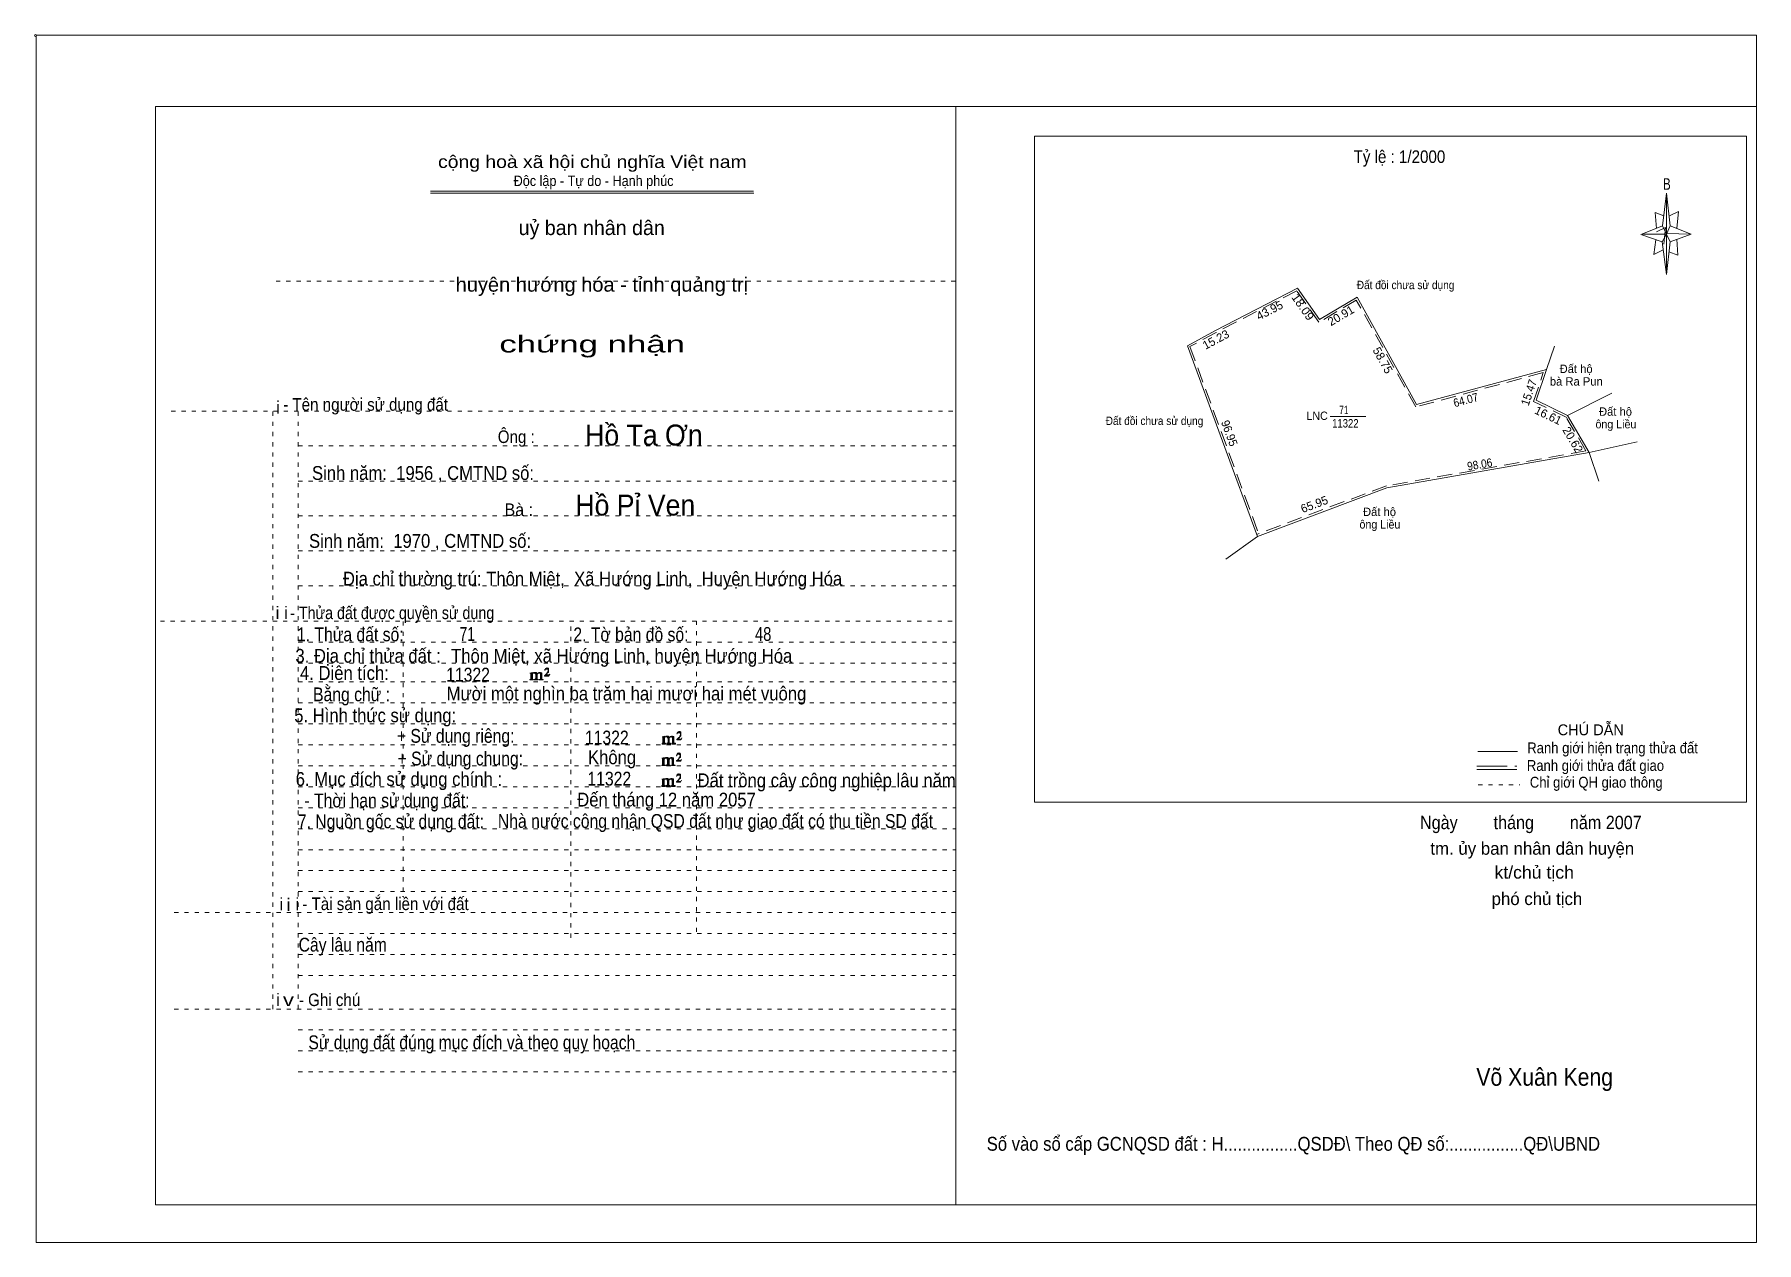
# Model space of a CAD drawing. Header units: centimetres. Extents: x -1.6 to 39.5, y -3.3 to 25.5.
import ezdxf
from ezdxf.enums import TextEntityAlignment as Align

# ---------------------------------------------------------------- set-up
doc = ezdxf.new("R2010")
doc.units = ezdxf.units.CM
doc.header["$LTSCALE"] = 0.12
for name, pattern in [('DOTTED', [1.5, 0.3, -1.2]), ('LONG_DASHED', [7.5, 6, -1.5]), ('MEDIUM_DASHED', [4.5, 3, -1.5])]:
    doc.linetypes.add(name, pattern=pattern)
for name, color, linetype, lineweight in [('1', 7, 'DOTTED', 13), ('10', 7, 'Continuous', 13), ('13', 7, 'Continuous', 13), ('4', 7, 'Continuous', 13), ('5', 7, 'Continuous', 13), ('50', 7, 'Continuous', 13)]:
    doc.layers.add(name, color=color, linetype=linetype, lineweight=lineweight)
doc.layers.add('30', color=7, linetype='Continuous')
doc.layers.add('33', color=7, linetype='Continuous')

msp = doc.modelspace()

# ---------------------------------------------------------------- hatches: boundary and pattern name
at = {"layer": '50'}
for points in [[(10.27, 10.13), (10.27, 10.12), (10.27, 10.11), (10.25, 10.11), (10.24, 10.11), (10.24, 10.1), (10.33, 10.1), (10.33, 10.11), (10.32, 10.11), (10.31, 10.11), (10.31, 10.12), (10.31, 10.13), (10.31, 10.24), (10.31, 10.25), (10.32, 10.26), (10.34, 10.26), (10.35, 10.26), (10.36, 10.26), (10.37, 10.25), (10.39, 10.22), (10.39, 10.13), (10.37, 10.12), (10.37, 10.11), (10.36, 10.11), (10.35, 10.11), (10.35, 10.1), (10.44, 10.1), (10.44, 10.11), (10.43, 10.11), (10.42, 10.11), (10.42, 10.12), (10.42, 10.13), (10.42, 10.24), (10.44, 10.26), (10.45, 10.26), (10.46, 10.26), (10.49, 10.26), (10.49, 10.25), (10.5, 10.24), (10.5, 10.22), (10.5, 10.13), (10.5, 10.12), (10.49, 10.11), (10.49, 10.11), (10.47, 10.11), (10.47, 10.1), (10.56, 10.1), (10.56, 10.11), (10.55, 10.11), (10.54, 10.11), (10.53, 10.12), (10.53, 10.13), (10.53, 10.2), (10.53, 10.25), (10.53, 10.26), (10.52, 10.27), (10.5, 10.28), (10.47, 10.28), (10.46, 10.28), (10.44, 10.27), (10.41, 10.25), (10.41, 10.26), (10.4, 10.28), (10.39, 10.28), (10.37, 10.28), (10.35, 10.28), (10.34, 10.28), (10.32, 10.26), (10.31, 10.26), (10.31, 10.25), (10.31, 10.25), (10.31, 10.26), (10.31, 10.28), (10.24, 10.26), (10.24, 10.26), (10.25, 10.26), (10.27, 10.25), (10.27, 10.24), (10.27, 10.23)], [(10.69, 10.19), (10.72, 10.24), (10.72, 10.24), (10.71, 10.22), (10.69, 10.22), (10.68, 10.22), (10.63, 10.22), (10.66, 10.26), (10.67, 10.27), (10.69, 10.28), (10.69, 10.3), (10.69, 10.32), (10.69, 10.34), (10.69, 10.35), (10.69, 10.37), (10.68, 10.38), (10.67, 10.38), (10.66, 10.39), (10.65, 10.39), (10.63, 10.38), (10.63, 10.38), (10.62, 10.37), (10.61, 10.35), (10.59, 10.33), (10.61, 10.33), (10.61, 10.35), (10.62, 10.35), (10.63, 10.36), (10.65, 10.36), (10.66, 10.36), (10.67, 10.35), (10.68, 10.35), (10.68, 10.32), (10.68, 10.3), (10.66, 10.28), (10.66, 10.26), (10.65, 10.25), (10.59, 10.2), (10.59, 10.19)], [(13.42, 8.61), (13.42, 8.6), (13.42, 8.59), (13.41, 8.59), (13.4, 8.59), (13.4, 8.57), (13.48, 8.57), (13.48, 8.59), (13.47, 8.59), (13.46, 8.59), (13.46, 8.6), (13.46, 8.61), (13.46, 8.72), (13.46, 8.73), (13.47, 8.74), (13.5, 8.74), (13.51, 8.74), (13.52, 8.74), (13.53, 8.73), (13.54, 8.69), (13.54, 8.61), (13.53, 8.6), (13.53, 8.59), (13.52, 8.59), (13.51, 8.59), (13.51, 8.57), (13.6, 8.57), (13.6, 8.59), (13.58, 8.59), (13.57, 8.59), (13.57, 8.6), (13.57, 8.61), (13.57, 8.72), (13.6, 8.74), (13.61, 8.74), (13.62, 8.74), (13.64, 8.74), (13.64, 8.73), (13.65, 8.72), (13.65, 8.69), (13.65, 8.61), (13.65, 8.6), (13.64, 8.59), (13.64, 8.59), (13.63, 8.59), (13.63, 8.57), (13.72, 8.57), (13.72, 8.59), (13.7, 8.59), (13.69, 8.59), (13.68, 8.6), (13.68, 8.61), (13.68, 8.68), (13.68, 8.73), (13.68, 8.74), (13.67, 8.75), (13.65, 8.76), (13.63, 8.76), (13.62, 8.76), (13.6, 8.75), (13.56, 8.73), (13.56, 8.74), (13.55, 8.76), (13.54, 8.76), (13.53, 8.76), (13.51, 8.76), (13.5, 8.76), (13.47, 8.74), (13.46, 8.74), (13.46, 8.73), (13.46, 8.73), (13.46, 8.74), (13.46, 8.76), (13.4, 8.74), (13.4, 8.74), (13.41, 8.74), (13.42, 8.73), (13.42, 8.72), (13.42, 8.71)], [(13.85, 8.67), (13.87, 8.72), (13.87, 8.72), (13.86, 8.69), (13.85, 8.69), (13.84, 8.69), (13.78, 8.69), (13.82, 8.74), (13.83, 8.75), (13.85, 8.76), (13.85, 8.78), (13.85, 8.79), (13.85, 8.82), (13.85, 8.83), (13.85, 8.85), (13.84, 8.86), (13.83, 8.86), (13.82, 8.87), (13.8, 8.87), (13.78, 8.86), (13.78, 8.86), (13.77, 8.85), (13.76, 8.83), (13.75, 8.81), (13.76, 8.81), (13.76, 8.83), (13.77, 8.83), (13.78, 8.84), (13.8, 8.84), (13.82, 8.84), (13.83, 8.83), (13.84, 8.83), (13.84, 8.79), (13.84, 8.78), (13.82, 8.76), (13.82, 8.74), (13.8, 8.73), (13.75, 8.68), (13.75, 8.67)], [(13.41, 8.09), (13.41, 8.08), (13.41, 8.07), (13.4, 8.07), (13.39, 8.07), (13.39, 8.06), (13.48, 8.06), (13.48, 8.07), (13.47, 8.07), (13.45, 8.07), (13.45, 8.08), (13.45, 8.09), (13.45, 8.2), (13.45, 8.21), (13.47, 8.23), (13.49, 8.23), (13.5, 8.23), (13.51, 8.23), (13.52, 8.21), (13.53, 8.18), (13.53, 8.09), (13.52, 8.08), (13.52, 8.07), (13.51, 8.07), (13.5, 8.07), (13.5, 8.06), (13.59, 8.06), (13.59, 8.07), (13.58, 8.07), (13.57, 8.07), (13.57, 8.08), (13.57, 8.09), (13.57, 8.2), (13.59, 8.23), (13.6, 8.23), (13.61, 8.23), (13.63, 8.23), (13.63, 8.21), (13.64, 8.2), (13.64, 8.18), (13.64, 8.09), (13.64, 8.08), (13.63, 8.07), (13.63, 8.07), (13.62, 8.07), (13.62, 8.06), (13.71, 8.06), (13.71, 8.07), (13.7, 8.07), (13.69, 8.07), (13.67, 8.08), (13.67, 8.09), (13.67, 8.17), (13.67, 8.21), (13.67, 8.23), (13.66, 8.24), (13.64, 8.25), (13.62, 8.25), (13.61, 8.25), (13.59, 8.24), (13.55, 8.21), (13.55, 8.23), (13.54, 8.25), (13.53, 8.25), (13.52, 8.25), (13.5, 8.25), (13.49, 8.25), (13.47, 8.23), (13.45, 8.23), (13.45, 8.21), (13.45, 8.21), (13.45, 8.23), (13.45, 8.25), (13.39, 8.23), (13.39, 8.23), (13.4, 8.23), (13.41, 8.21), (13.41, 8.2), (13.41, 8.19)], [(13.84, 8.16), (13.86, 8.2), (13.86, 8.2), (13.85, 8.18), (13.84, 8.18), (13.83, 8.18), (13.77, 8.18), (13.81, 8.23), (13.82, 8.24), (13.84, 8.25), (13.84, 8.27), (13.84, 8.28), (13.84, 8.3), (13.84, 8.31), (13.84, 8.34), (13.83, 8.35), (13.82, 8.35), (13.81, 8.36), (13.8, 8.36), (13.77, 8.35), (13.77, 8.35), (13.76, 8.34), (13.75, 8.31), (13.74, 8.29), (13.75, 8.29), (13.75, 8.31), (13.76, 8.31), (13.77, 8.33), (13.8, 8.33), (13.81, 8.33), (13.82, 8.31), (13.83, 8.31), (13.83, 8.28), (13.83, 8.27), (13.81, 8.25), (13.81, 8.23), (13.8, 8.21), (13.74, 8.17), (13.74, 8.16)], [(13.84, 7.66), (13.86, 7.71), (13.86, 7.71), (13.85, 7.68), (13.84, 7.68), (13.83, 7.68), (13.77, 7.68), (13.81, 7.73), (13.82, 7.74), (13.84, 7.75), (13.84, 7.77), (13.84, 7.78), (13.84, 7.81), (13.84, 7.82), (13.84, 7.84), (13.83, 7.85), (13.82, 7.85), (13.81, 7.86), (13.79, 7.86), (13.77, 7.85), (13.77, 7.85), (13.76, 7.84), (13.75, 7.82), (13.74, 7.8), (13.75, 7.8), (13.75, 7.82), (13.76, 7.82), (13.77, 7.83), (13.79, 7.83), (13.81, 7.83), (13.82, 7.82), (13.83, 7.82), (13.83, 7.78), (13.83, 7.77), (13.81, 7.75), (13.81, 7.73), (13.79, 7.72), (13.74, 7.67), (13.74, 7.66)], [(13.41, 7.6), (13.41, 7.59), (13.41, 7.58), (13.4, 7.58), (13.39, 7.58), (13.39, 7.56), (13.47, 7.56), (13.47, 7.58), (13.46, 7.58), (13.45, 7.58), (13.45, 7.59), (13.45, 7.6), (13.45, 7.71), (13.45, 7.72), (13.46, 7.73), (13.49, 7.73), (13.5, 7.73), (13.51, 7.73), (13.52, 7.72), (13.53, 7.68), (13.53, 7.6), (13.52, 7.59), (13.52, 7.58), (13.51, 7.58), (13.5, 7.58), (13.5, 7.56), (13.59, 7.56), (13.59, 7.58), (13.57, 7.58), (13.56, 7.58), (13.56, 7.59), (13.56, 7.6), (13.56, 7.71), (13.59, 7.73), (13.6, 7.73), (13.61, 7.73), (13.63, 7.73), (13.63, 7.72), (13.64, 7.71), (13.64, 7.68), (13.64, 7.6), (13.64, 7.59), (13.63, 7.58), (13.63, 7.58), (13.62, 7.58), (13.62, 7.56), (13.71, 7.56), (13.71, 7.58), (13.69, 7.58), (13.68, 7.58), (13.67, 7.59), (13.67, 7.6), (13.67, 7.67), (13.67, 7.72), (13.67, 7.73), (13.66, 7.74), (13.64, 7.75), (13.62, 7.75), (13.61, 7.75), (13.59, 7.74), (13.55, 7.72), (13.55, 7.73), (13.54, 7.75), (13.53, 7.75), (13.52, 7.75), (13.5, 7.75), (13.49, 7.75), (13.46, 7.73), (13.45, 7.73), (13.45, 7.72), (13.45, 7.72), (13.45, 7.73), (13.45, 7.75), (13.39, 7.73), (13.39, 7.73), (13.4, 7.73), (13.41, 7.72), (13.41, 7.71), (13.41, 7.7)]]:
    msp.add_hatch(color=256, dxfattribs=at).paths.add_polyline_path(points)

# ---------------------------------------------------------------- linework, layer by layer
at = {"layer": '1', "linetype": 'Continuous'}
for p, q in [((1.31, -2.42), (1.31, 23.78)), ((1.31, 23.78), (39.51, 23.78)), ((20.41, -2.42), (20.41, 23.78)), ((39.51, -2.42), (39.51, 23.78)), ((7.87, 21.76), (15.58, 21.76)), ((7.87, 21.71), (15.59, 21.71)), ((37.26, 20.55), (36.75, 20.72)), ((1.31, -2.42), (39.51, -2.42))]:
    msp.add_line(p, q, dxfattribs=at)
at = {"layer": '1'}
for p, q in [((4.19, 19.61), (20.41, 19.61)), ((1.69, 16.51), (20.41, 16.51)), ((4.11, 2.25), (4.11, 16.51)), ((4.72, 2.25), (4.72, 16.51)), ((4.72, 15.68), (20.41, 15.68)), ((4.72, 14.84), (20.41, 14.84)), ((4.72, 14.01), (20.41, 14.01)), ((4.72, 13.18), (20.41, 13.18)), ((4.72, 12.34), (20.41, 12.34)), ((1.43, 11.5), (20.41, 11.5)), ((7.22, 5.05), (7.22, 11.5)), ((11.22, 3.95), (11.22, 11.5)), ((14.22, 4.09), (14.22, 11.5)), ((4.72, 11), (20.41, 11)), ((4.72, 10.5), (20.41, 10.5)), ((4.72, 10.05), (20.41, 10.05)), ((4.72, 9.55), (20.41, 9.55)), ((4.72, 9.05), (20.41, 9.05)), ((4.72, 8.55), (20.41, 8.55)), ((4.72, 8.05), (20.41, 8.05)), ((4.72, 7.55), (20.41, 7.55)), ((4.72, 7.05), (20.41, 7.05)), ((4.72, 6.55), (20.41, 6.55)), ((4.72, 6.05), (20.41, 6.05)), ((4.72, 5.55), (20.41, 5.55)), ((4.72, 5.05), (20.41, 5.05)), ((1.76, 4.55), (20.41, 4.55)), ((4.72, 4.05), (20.41, 4.05)), ((4.72, 3.55), (20.41, 3.55)), ((4.72, 3.05), (20.41, 3.05)), ((1.76, 2.25), (20.41, 2.25)), ((4.72, 1.75), (20.41, 1.75)), ((4.72, 1.25), (20.41, 1.25)), ((4.72, 0.75), (20.41, 0.75))]:
    msp.add_line(p, q, dxfattribs=at)
at = {"layer": '1', "linetype": 'Continuous'}
msp.add_lwpolyline([(-1.53, -3.32), (39.51, -3.32), (39.51, 25.48), (-1.53, 25.48)], close=True, dxfattribs=at)
msp.add_lwpolyline([(37.27, 20.35), (37.06, 20.25), (37.11, 20.6)], dxfattribs=at)
at = {"layer": '10'}
for p, q in [((34.69, 18.06), (34.5, 17.5)), ((36.06, 16.94), (35, 16.41)), ((35.52, 15.52), (35, 16.41)), ((35.52, 15.52), (36.66, 15.78)), ((35.52, 15.52), (35.75, 14.84)), ((26.85, 12.98), (27.6, 13.52))]:
    msp.add_line(p, q, dxfattribs=at)
at = {"layer": '10', "linetype": 'MEDIUM_DASHED'}
msp.add_line((35.44, 15.56), (34.96, 16.38), dxfattribs=at)
at = {"layer": '10'}
for points in [[(34.5, 17.5), (31.4, 16.67), (29.98, 19.23), (29.08, 18.7), (28.56, 19.44), (26.6, 18.43), (25.93, 18.07), (27.6, 13.52)], [(35, 16.41), (34.25, 16.77), (34.5, 17.5)], [(35.52, 15.52), (30.69, 14.68), (27.6, 13.52)]]:
    msp.add_lwpolyline(points, dxfattribs=at)
at = {"layer": '10', "linetype": 'MEDIUM_DASHED'}
for points in [[(34.42, 17.43), (31.38, 16.61), (29.96, 19.16), (29.07, 18.63), (28.54, 19.38), (26.62, 18.39), (25.99, 18.05), (27.65, 13.54)], [(34.98, 16.36), (34.19, 16.74), (34.42, 17.43)], [(35.44, 15.56), (30.68, 14.73), (27.58, 13.57)]]:
    msp.add_lwpolyline(points, dxfattribs=at)
at = {"layer": '13'}
msp.add_line((29.34, 16.38), (30.19, 16.38), dxfattribs=at)
at = {"layer": '4'}
for p, q in [((32.86, 8.39), (33.81, 8.39)), ((32.84, 7.96), (33.79, 7.96))]:
    msp.add_line(p, q, dxfattribs=at)
at = {"layer": '4', "linetype": 'LONG_DASHED'}
msp.add_line((32.84, 8.04), (33.79, 8.04), dxfattribs=at)
at = {"layer": '4', "linetype": 'DOTTED'}
msp.add_line((32.87, 7.6), (33.86, 7.6), dxfattribs=at)
at = {"layer": '4'}
msp.add_lwpolyline([(22.28, 23.07), (39.27, 23.07), (39.27, 7.18), (22.28, 7.18)], close=True, dxfattribs=at)
msp.add_circle((-1.55, 25.47), 0.025, dxfattribs=at)
at = {"layer": '5'}
for p, q in [((37.27, 20.93), (37.36, 21.71)), ((37.45, 20.55), (37.36, 19.77)), ((37.45, 20.93), (37.95, 20.73)), ((37.61, 20.61), (37.63, 20.23)), ((37.63, 20.23), (37.42, 20.31))]:
    msp.add_line(p, q, dxfattribs=at)
for points in [[(37.36, 21.71), (37.45, 20.93), (37.36, 20.73)], [(37.36, 20.73), (36.77, 20.73), (37.27, 20.93), (37.45, 20.55), (37.95, 20.73), (37.36, 20.75)], [(37.36, 20.73), (37.36, 19.77), (37.26, 20.55)]]:
    msp.add_lwpolyline(points, close=True, dxfattribs=at)
for points in [[(37.3, 21.17), (37.09, 21.25), (37.12, 20.87)], [(37.43, 21.17), (37.65, 21.27), (37.61, 20.87)], [(37.36, 20.73), (37.27, 20.93), (36.77, 20.73)], [(37.12, 20.79), (37.34, 20.89), (37.3, 20.49)], [(37.36, 20.73), (37.45, 20.55), (37.95, 20.73)]]:
    msp.add_lwpolyline(points, dxfattribs=at)
at = {"layer": '50'}
for points in [[(10.27, 10.13), (10.27, 10.12), (10.27, 10.11), (10.25, 10.11), (10.24, 10.11), (10.24, 10.1), (10.33, 10.1), (10.33, 10.11), (10.32, 10.11), (10.31, 10.11), (10.31, 10.12), (10.31, 10.13), (10.31, 10.24), (10.31, 10.25), (10.32, 10.26), (10.34, 10.26), (10.35, 10.26), (10.36, 10.26), (10.37, 10.25), (10.39, 10.22), (10.39, 10.13), (10.37, 10.12), (10.37, 10.11), (10.36, 10.11), (10.35, 10.11), (10.35, 10.1), (10.44, 10.1), (10.44, 10.11), (10.43, 10.11), (10.42, 10.11), (10.42, 10.12), (10.42, 10.13), (10.42, 10.24), (10.44, 10.26), (10.45, 10.26), (10.46, 10.26), (10.49, 10.26), (10.49, 10.25), (10.5, 10.24), (10.5, 10.22), (10.5, 10.13), (10.5, 10.12), (10.49, 10.11), (10.49, 10.11), (10.47, 10.11), (10.47, 10.1), (10.56, 10.1), (10.56, 10.11), (10.55, 10.11), (10.54, 10.11), (10.53, 10.12), (10.53, 10.13), (10.53, 10.2), (10.53, 10.25), (10.53, 10.26), (10.52, 10.27), (10.5, 10.28), (10.47, 10.28), (10.46, 10.28), (10.44, 10.27), (10.41, 10.25), (10.41, 10.26), (10.4, 10.28), (10.39, 10.28), (10.37, 10.28), (10.35, 10.28), (10.34, 10.28), (10.32, 10.26), (10.31, 10.26), (10.31, 10.25), (10.31, 10.25), (10.31, 10.26), (10.31, 10.28), (10.24, 10.26), (10.24, 10.26), (10.25, 10.26), (10.27, 10.25), (10.27, 10.24), (10.27, 10.23)], [(10.69, 10.19), (10.72, 10.24), (10.72, 10.24), (10.71, 10.22), (10.69, 10.22), (10.68, 10.22), (10.63, 10.22), (10.66, 10.26), (10.67, 10.27), (10.69, 10.28), (10.69, 10.3), (10.69, 10.32), (10.69, 10.34), (10.69, 10.35), (10.69, 10.37), (10.68, 10.38), (10.67, 10.38), (10.66, 10.39), (10.65, 10.39), (10.63, 10.38), (10.63, 10.38), (10.62, 10.37), (10.61, 10.35), (10.59, 10.33), (10.61, 10.33), (10.61, 10.35), (10.62, 10.35), (10.63, 10.36), (10.65, 10.36), (10.66, 10.36), (10.67, 10.35), (10.68, 10.35), (10.68, 10.32), (10.68, 10.3), (10.66, 10.28), (10.66, 10.26), (10.65, 10.25), (10.59, 10.2), (10.59, 10.19)], [(13.42, 8.61), (13.42, 8.6), (13.42, 8.59), (13.41, 8.59), (13.4, 8.59), (13.4, 8.57), (13.48, 8.57), (13.48, 8.59), (13.47, 8.59), (13.46, 8.59), (13.46, 8.6), (13.46, 8.61), (13.46, 8.72), (13.46, 8.73), (13.47, 8.74), (13.5, 8.74), (13.51, 8.74), (13.52, 8.74), (13.53, 8.73), (13.54, 8.69), (13.54, 8.61), (13.53, 8.6), (13.53, 8.59), (13.52, 8.59), (13.51, 8.59), (13.51, 8.57), (13.6, 8.57), (13.6, 8.59), (13.58, 8.59), (13.57, 8.59), (13.57, 8.6), (13.57, 8.61), (13.57, 8.72), (13.6, 8.74), (13.61, 8.74), (13.62, 8.74), (13.64, 8.74), (13.64, 8.73), (13.65, 8.72), (13.65, 8.69), (13.65, 8.61), (13.65, 8.6), (13.64, 8.59), (13.64, 8.59), (13.63, 8.59), (13.63, 8.57), (13.72, 8.57), (13.72, 8.59), (13.7, 8.59), (13.69, 8.59), (13.68, 8.6), (13.68, 8.61), (13.68, 8.68), (13.68, 8.73), (13.68, 8.74), (13.67, 8.75), (13.65, 8.76), (13.63, 8.76), (13.62, 8.76), (13.6, 8.75), (13.56, 8.73), (13.56, 8.74), (13.55, 8.76), (13.54, 8.76), (13.53, 8.76), (13.51, 8.76), (13.5, 8.76), (13.47, 8.74), (13.46, 8.74), (13.46, 8.73), (13.46, 8.73), (13.46, 8.74), (13.46, 8.76), (13.4, 8.74), (13.4, 8.74), (13.41, 8.74), (13.42, 8.73), (13.42, 8.72), (13.42, 8.71)], [(13.85, 8.67), (13.87, 8.72), (13.87, 8.72), (13.86, 8.69), (13.85, 8.69), (13.84, 8.69), (13.78, 8.69), (13.82, 8.74), (13.83, 8.75), (13.85, 8.76), (13.85, 8.78), (13.85, 8.79), (13.85, 8.82), (13.85, 8.83), (13.85, 8.85), (13.84, 8.86), (13.83, 8.86), (13.82, 8.87), (13.8, 8.87), (13.78, 8.86), (13.78, 8.86), (13.77, 8.85), (13.76, 8.83), (13.75, 8.81), (13.76, 8.81), (13.76, 8.83), (13.77, 8.83), (13.78, 8.84), (13.8, 8.84), (13.82, 8.84), (13.83, 8.83), (13.84, 8.83), (13.84, 8.79), (13.84, 8.78), (13.82, 8.76), (13.82, 8.74), (13.8, 8.73), (13.75, 8.68), (13.75, 8.67)], [(13.41, 8.09), (13.41, 8.08), (13.41, 8.07), (13.4, 8.07), (13.39, 8.07), (13.39, 8.06), (13.48, 8.06), (13.48, 8.07), (13.47, 8.07), (13.45, 8.07), (13.45, 8.08), (13.45, 8.09), (13.45, 8.2), (13.45, 8.21), (13.47, 8.23), (13.49, 8.23), (13.5, 8.23), (13.51, 8.23), (13.52, 8.21), (13.53, 8.18), (13.53, 8.09), (13.52, 8.08), (13.52, 8.07), (13.51, 8.07), (13.5, 8.07), (13.5, 8.06), (13.59, 8.06), (13.59, 8.07), (13.58, 8.07), (13.57, 8.07), (13.57, 8.08), (13.57, 8.09), (13.57, 8.2), (13.59, 8.23), (13.6, 8.23), (13.61, 8.23), (13.63, 8.23), (13.63, 8.21), (13.64, 8.2), (13.64, 8.18), (13.64, 8.09), (13.64, 8.08), (13.63, 8.07), (13.63, 8.07), (13.62, 8.07), (13.62, 8.06), (13.71, 8.06), (13.71, 8.07), (13.7, 8.07), (13.69, 8.07), (13.67, 8.08), (13.67, 8.09), (13.67, 8.17), (13.67, 8.21), (13.67, 8.23), (13.66, 8.24), (13.64, 8.25), (13.62, 8.25), (13.61, 8.25), (13.59, 8.24), (13.55, 8.21), (13.55, 8.23), (13.54, 8.25), (13.53, 8.25), (13.52, 8.25), (13.5, 8.25), (13.49, 8.25), (13.47, 8.23), (13.45, 8.23), (13.45, 8.21), (13.45, 8.21), (13.45, 8.23), (13.45, 8.25), (13.39, 8.23), (13.39, 8.23), (13.4, 8.23), (13.41, 8.21), (13.41, 8.2), (13.41, 8.19)], [(13.84, 8.16), (13.86, 8.2), (13.86, 8.2), (13.85, 8.18), (13.84, 8.18), (13.83, 8.18), (13.77, 8.18), (13.81, 8.23), (13.82, 8.24), (13.84, 8.25), (13.84, 8.27), (13.84, 8.28), (13.84, 8.3), (13.84, 8.31), (13.84, 8.34), (13.83, 8.35), (13.82, 8.35), (13.81, 8.36), (13.8, 8.36), (13.77, 8.35), (13.77, 8.35), (13.76, 8.34), (13.75, 8.31), (13.74, 8.29), (13.75, 8.29), (13.75, 8.31), (13.76, 8.31), (13.77, 8.33), (13.8, 8.33), (13.81, 8.33), (13.82, 8.31), (13.83, 8.31), (13.83, 8.28), (13.83, 8.27), (13.81, 8.25), (13.81, 8.23), (13.8, 8.21), (13.74, 8.17), (13.74, 8.16)], [(13.84, 7.66), (13.86, 7.71), (13.86, 7.71), (13.85, 7.68), (13.84, 7.68), (13.83, 7.68), (13.77, 7.68), (13.81, 7.73), (13.82, 7.74), (13.84, 7.75), (13.84, 7.77), (13.84, 7.78), (13.84, 7.81), (13.84, 7.82), (13.84, 7.84), (13.83, 7.85), (13.82, 7.85), (13.81, 7.86), (13.79, 7.86), (13.77, 7.85), (13.77, 7.85), (13.76, 7.84), (13.75, 7.82), (13.74, 7.8), (13.75, 7.8), (13.75, 7.82), (13.76, 7.82), (13.77, 7.83), (13.79, 7.83), (13.81, 7.83), (13.82, 7.82), (13.83, 7.82), (13.83, 7.78), (13.83, 7.77), (13.81, 7.75), (13.81, 7.73), (13.79, 7.72), (13.74, 7.67), (13.74, 7.66)], [(13.41, 7.6), (13.41, 7.59), (13.41, 7.58), (13.4, 7.58), (13.39, 7.58), (13.39, 7.56), (13.47, 7.56), (13.47, 7.58), (13.46, 7.58), (13.45, 7.58), (13.45, 7.59), (13.45, 7.6), (13.45, 7.71), (13.45, 7.72), (13.46, 7.73), (13.49, 7.73), (13.5, 7.73), (13.51, 7.73), (13.52, 7.72), (13.53, 7.68), (13.53, 7.6), (13.52, 7.59), (13.52, 7.58), (13.51, 7.58), (13.5, 7.58), (13.5, 7.56), (13.59, 7.56), (13.59, 7.58), (13.57, 7.58), (13.56, 7.58), (13.56, 7.59), (13.56, 7.6), (13.56, 7.71), (13.59, 7.73), (13.6, 7.73), (13.61, 7.73), (13.63, 7.73), (13.63, 7.72), (13.64, 7.71), (13.64, 7.68), (13.64, 7.6), (13.64, 7.59), (13.63, 7.58), (13.63, 7.58), (13.62, 7.58), (13.62, 7.56), (13.71, 7.56), (13.71, 7.58), (13.69, 7.58), (13.68, 7.58), (13.67, 7.59), (13.67, 7.6), (13.67, 7.67), (13.67, 7.72), (13.67, 7.73), (13.66, 7.74), (13.64, 7.75), (13.62, 7.75), (13.61, 7.75), (13.59, 7.74), (13.55, 7.72), (13.55, 7.73), (13.54, 7.75), (13.53, 7.75), (13.52, 7.75), (13.5, 7.75), (13.49, 7.75), (13.46, 7.73), (13.45, 7.73), (13.45, 7.72), (13.45, 7.72), (13.45, 7.73), (13.45, 7.75), (13.39, 7.73), (13.39, 7.73), (13.4, 7.73), (13.41, 7.72), (13.41, 7.71), (13.41, 7.7)]]:
    msp.add_lwpolyline(points, close=True, dxfattribs=at)

# ---------------------------------------------------------------- texts
at = {"layer": '1'}
for s, height, width, p in [('cộng hoà xã hội chủ nghĩa Việt nam', 0.3, 1.15, (11.735, 22.31)), ('Độc lập - Tự do - Hạnh phúc', 0.25, 0.9, (11.765, 21.88)), ('chứng nhận', 0.4, 1.55, (11.73, 17.91)), ('- Tên người sử dụng đất', 0.3, 0.9, (6.325, 16.52)), ('- Thửa đất được quyền sử dụng', 0.3, 0.85, (6.96, 11.55)), ('- Tài sản gắn liền với đất ', 0.3, 0.9, (6.85, 4.61)), ('v', 0.3, 1.3, (4.485, 2.32)), ('- Ghi chú', 0.3, 0.9, (5.465, 2.32))]:
    msp.add_text(s, height=height, dxfattribs=dict(at, width=width)).set_placement(p, align=Align.CENTER)
for s, height, p in [('uỷ ban nhân dân', 0.35, (11.72, 20.71)), ('i', 0.3, (4.235, 16.45)), ('i', 0.3, (4.225, 11.55)), ('i', 0.3, (4.425, 11.55)), ('i', 0.3, (4.315, 4.6)), ('i', 0.3, (4.485, 4.59)), ('i', 0.3, (4.695, 4.6)), ('i', 0.3, (4.235, 2.32))]:
    msp.add_text(s, height=height, dxfattribs=at).set_placement(p, align=Align.CENTER)
at = {"layer": '10'}
for s, height, width, p in [('Tỷ lệ : 1/2000', 0.3, 0.9, (30.99, 22.43)), ('Đất đồi chưa sử dụng ', 0.2, 0.9, (31.17, 19.42)), ('Hồ Ta Ơn', 0.5, 0.95, (12.965, 15.69)), ('Đất đồi chưa sử dụng ', 0.2, 0.9, (25.18, 16.18)), ('ông Liều', 0.2, 0.95, (36.155, 16.1)), ('Hồ Pỉ Ven', 0.5, 0.95, (12.76, 14.02)), ('ông Liều', 0.2, 0.95, (30.525, 13.71)), ('Võ Xuân Keng', 0.42, 0.9, (34.455, 0.42))]:
    msp.add_text(s, height=height, dxfattribs=dict(at, width=width)).set_placement(p, align=Align.CENTER)
for s, p in [('bà Ra Pun', (35.21, 17.12)), ('Đất hộ', (35.205, 17.42)), ('Đất hộ', (36.145, 16.4)), ('Đất hộ', (30.515, 14.01))]:
    msp.add_text(s, height=0.2, dxfattribs=at).set_placement(p, align=Align.CENTER)
at = {"layer": '30'}
for s, rotation, p in [('43.95', 27.405, (27.939, 18.825)), ('20.91', 30.428, (29.644, 18.703)), ('15.23', 28.079, (26.658, 18.129)), ('58.75', 299.043, (30.505, 17.674)), ('16.61', 334.654, (34.497, 16.319)), ('20.62', 300.582, (35.04, 15.776)), ('65.95', 20.614, (28.995, 14.195))]:
    msp.add_text(s, height=0.2, rotation=rotation, dxfattribs=at).set_placement(p, align=Align.CENTER)
for s, height, rotation, width, p in [('18.09', 0.2, 305.096, 1.05, (28.605, 18.938)), ('15.47', 0.1999, 71.143, 0.95, (34.173, 16.923)), ('64.07', 0.2, 15.054, 0.9, (32.599, 16.68)), ('96.95', 0.2, 290.171, 0.95, (26.84, 15.95)), ('98.06', 0.2, 9.835, 0.9, (32.923, 15.143))]:
    msp.add_text(s, height=height, rotation=rotation, dxfattribs=dict(at, width=width)).set_placement(p, align=Align.CENTER)
at = {"layer": '33', "width": 0.95}
msp.add_text('LNC', height=0.2, dxfattribs=at).set_placement((29.28, 16.3), align=Align.RIGHT)
at = {"layer": '33'}
for s, width, p in [('71', 0.75, (29.665, 16.44)), ('11322', 0.85, (29.7, 16.12))]:
    msp.add_text(s, height=0.2, dxfattribs=dict(at, width=width)).set_placement(p, align=Align.CENTER)
at = {"layer": '4'}
msp.add_text('CHÚ DẪN', height=0.2591, dxfattribs=at).set_placement((35.555, 8.78), align=Align.CENTER)
at = {"layer": '4', "width": 0.9}
for s, p in [('Ranh giới hiện trạng thửa đất', (36.075, 8.35)), ('Ranh giới thửa đất giao ', (35.71, 7.93)), ('Chỉ giới QH giao thông', (35.685, 7.53))]:
    msp.add_text(s, height=0.2591, dxfattribs=at).set_placement(p, align=Align.CENTER)
at = {"layer": '5', "width": 0.75}
msp.add_text('B', height=0.276, dxfattribs=at).set_placement((37.37, 21.79), align=Align.CENTER)
at = {"layer": '50'}
for s, height, width, p in [('  huyện hướng hóa - tỉnh quảng trị', 0.34, 1.05, (11.83, 19.36)), ('Ông :', 0.3, 0.9, (9.92, 15.75)), ('Sinh năm:  1956 , CMTND số: ', 0.33, 0.9, (7.75, 14.87)), ('Bà :', 0.3, 0.95, (9.98, 14.01)), ('Sinh năm:  1970 , CMTND số: ', 0.33, 0.9, (7.68, 13.25)), ('Địa chỉ thường trú: Thôn Miệt,  Xã Hướng Linh,  Huyện Hướng Hóa', 0.33, 0.9, (11.74, 12.35)), ('1. Thửa đất số:  ', 0.33, 0.85, (6.065, 11.02)), ('71', 0.33, 0.75, (8.75, 11.03)), ('2. Tờ bản đồ số:  ', 0.33, 0.85, (12.76, 11.02)), ('48', 0.33, 0.8, (15.81, 11.03)), ('3. Địa chỉ thửa đất : ', 0.33, 0.9, (6.44, 10.51)), ('Thôn Miệt, xã Hướng Linh, huyện Hướng Hóa', 0.33, 0.9, (12.435, 10.51)), ('4. Diện tích: ', 0.33, 0.9, (5.875, 10.1)), ('11322', 0.33, 0.85, (8.77, 10.06)), ('Bằng chữ :', 0.33, 0.85, (5.99, 9.59)), ('Mười một nghìn ba trăm hai mươi hai mét vuông', 0.33, 0.9, (12.55, 9.61)), ('5. Hình thức sử dụng:', 0.33, 0.9, (6.555, 9.09)), ('+ Sử dụng riêng:', 0.33, 0.85, (8.475, 8.6)), ('11322', 0.33, 0.85, (12.08, 8.56)), ('+ Sử dụng chung:', 0.33, 0.85, (8.585, 8.06)), ('Không', 0.33, 0.9, (12.205, 8.09)), ('6. Mục đích sử dụng chính :', 0.33, 0.9, (7.12, 7.57)), ('11322', 0.33, 0.85, (12.14, 7.58)), ('Đất trồng cây công nghiệp lâu năm', 0.33, 0.9, (17.325, 7.54)), ('- Thời hạn sử dụng đất:', 0.33, 0.85, (6.835, 7.06)), ('Đến tháng 12 năm 2057', 0.33, 0.9, (13.505, 7.08)), ('7. Nguồn gốc sử dụng đất:', 0.33, 0.85, (6.93, 6.56)), ('Nhà nước công nhận QSD đất như giao đất có thu tiền SD đất ', 0.33, 0.85, (14.725, 6.57)), ('Ngày        tháng        năm 2007', 0.32, 0.9, (34.125, 6.54)), ('kt/chủ tịch', 0.3, 1.05, (34.205, 5.36)), ('Cây lâu năm', 0.33, 0.85, (5.78, 3.62)), ('Sử dụng đất đúng mục đích và theo quy hoạch', 0.33, 0.85, (8.86, 1.29)), ('Số vào sổ cấp GCNQSD đất : H................QSDĐ\\ Theo QĐ số:................QĐ\\UBND', 0.33, 0.9, (28.46, -1.13))]:
    msp.add_text(s, height=height, dxfattribs=dict(at, width=width)).set_placement(p, align=Align.CENTER)
for s, p in [('tm. ủy ban nhân dân huyện ', (34.215, 5.93)), ('phó chủ tịch', (34.27, 4.73))]:
    msp.add_text(s, height=0.3, dxfattribs=at).set_placement(p, align=Align.CENTER)

doc.saveas('drawing.dxf')
